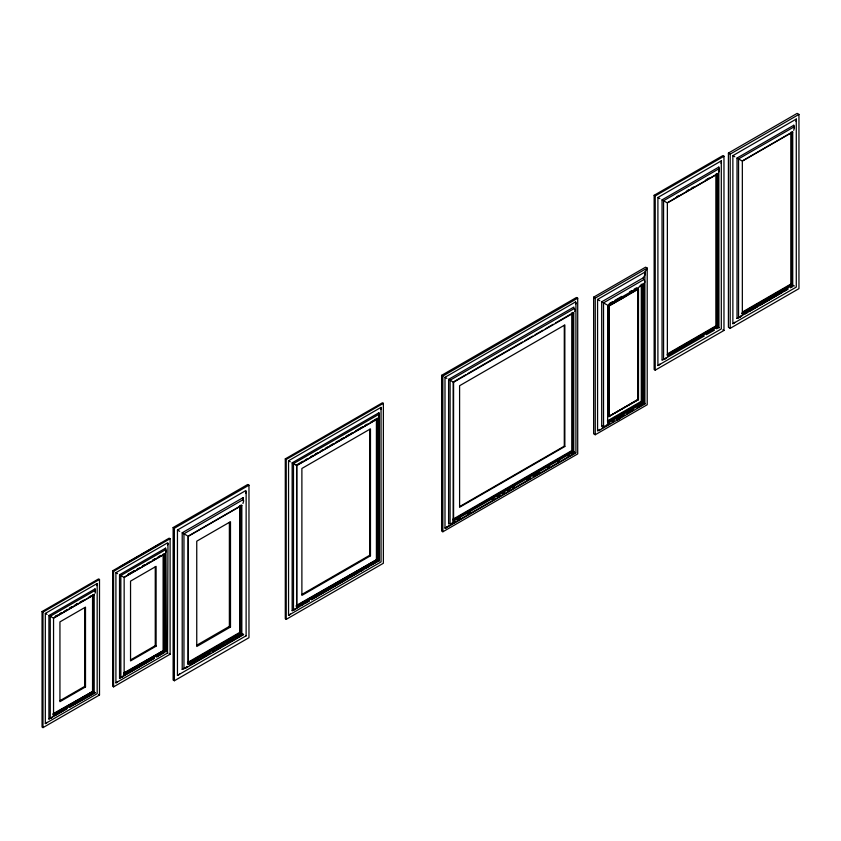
<?xml version="1.0" encoding="UTF-8"?>
<svg xmlns="http://www.w3.org/2000/svg" width="841" height="841" viewBox="0 0 841 841"><rect width="100%" height="100%" fill="white"/><g stroke="black" fill="none" stroke-linecap="round" stroke-linejoin="round"><path stroke-width="1.26" d="M593.641 297.157L593.641 433.819L595.249 434.744L647.213 404.742L647.213 268.09L645.594 267.165L593.641 297.157L595.249 298.092L647.213 268.09L644.889 272.116L644.889 403.407M595.249 434.744L595.249 298.092M644.479 403.175L645.436 403.722L599.034 430.518L597.573 430.718L597.573 299.428L644.889 272.116L645.404 273.914A1.703 1.388 -60 0 1 645.173 274.513L643.26 277.824L601.704 301.814L601.704 426.461A2.407 1.966 -60 0 1 603.512 426.114M624.895 296.884L608.747 305.882L608.747 416.547L638.477 399.706L638.477 289.041L609.031 306.05L609.031 416.715M117.614 681.578A2.733 2.229 -60 0 1 117.099 682.261L115.911 682.839L115.911 572.679L167.769 542.739L167.864 544.053A2.733 2.229 -60 0 1 167.538 544.842M179.69 673.778A3.669 2.996 -60 0 1 179.196 674.471L177.451 675.439L177.451 530.03L245.898 490.513L245.94 492.511A3.669 2.996 -60 0 1 245.583 493.278M242.954 503.465L243.669 500.889L242.923 498.408A3.122 2.544 -60 0 1 243.07 497.651L182.213 532.784L182.213 669.415L184.463 668.111M718.74 172.153L719.37 169.903L718.708 168.053A2.544 2.081 -60 0 1 718.845 167.086M793.715 130.323L794.335 128.084L793.673 126.224A2.544 2.081 -60 0 1 793.809 125.256L737.021 158.045L737.021 318.455L741.562 315.838M187.186 666.408L185.314 668.322L182.791 668.91A3.122 2.544 -60 0 0 182.213 669.415M666.387 357.667L664.758 359.328L662.824 359.685A2.544 2.081 -60 0 0 662.056 360.284L662.046 199.874L718.834 167.086L718.939 327.548L716.564 328.81M741.363 315.838L739.733 317.499L737.788 317.856A2.544 2.081 -60 0 0 737.021 318.455M606.782 424.936L605.362 426.124L603.523 426.082L603.523 302.865L643.849 279.59L644.458 280.284L644.805 282.092L643.628 284.458L643.628 402.681L607.633 423.454L607.633 305.241L643.628 284.458L642.566 283.848M599.034 430.518L599.381 430.266A1.703 1.388 -60 0 0 599.791 429.762M654.14 195.301L722.892 155.606L723.975 156.237L723.975 330.46L655.223 370.156L654.14 369.535L654.14 195.301L655.223 195.932L723.975 156.237M728.411 153.073L797.163 113.377L798.95 114.408L798.95 288.642L730.198 328.326L728.411 327.296L728.411 153.073L730.198 154.103L798.95 114.408M659.849 364.09A3.143 2.565 -60 0 1 659.26 364.868L657.904 365.53L657.904 197.477L721.305 160.862L721.41 162.387A3.143 2.565 -60 0 1 721.031 163.28M734.824 322.261A3.143 2.565 -60 0 1 734.235 323.039L732.868 323.701L732.868 155.648L796.28 119.044L796.385 120.557A3.143 2.565 -60 0 1 796.007 121.451M718.939 168.778L663.57 200.747L663.57 359.517L704.243 336.032M793.904 126.959L738.545 158.917L738.545 317.688M676.732 196.71L678.971 195.417M686.813 190.896L689.063 189.572M691.291 188.31L693.531 187.017M705.851 179.9L709.205 177.966M667.186 202.828L716.521 174.35L716.521 326.161L667.186 354.65M742.151 161.009L791.497 132.521L791.497 284.332L742.151 312.82M792.727 132.026L742.34 161.115L742.34 314.135L792.727 285.046L792.727 132.026L792.012 131.617L792.012 284.636L741.625 313.725M285.288 458.881L382.434 402.797L383.37 403.344L383.37 563.26L286.224 619.344L285.288 618.797L285.288 458.881L286.224 459.428L383.37 403.344M173.13 527.538L247.727 484.479L248.968 485.194L248.968 637.688L174.381 680.747L173.13 680.033L173.13 527.538L174.381 528.264L248.968 485.194M290.25 614.067A2.733 2.229 -60 0 1 289.735 614.739L288.547 615.318L288.547 460.773L381.047 407.37L381.141 408.684A2.733 2.229 -60 0 1 380.815 409.472M441.62 375.338L576.463 297.483L577.704 298.198L577.704 453.919L442.86 531.775L441.62 531.049L441.62 375.338L442.86 376.053L577.704 298.198M298.923 606.855L292.163 610.755L292.163 462.855L378.902 412.773L378.902 560.674L371.018 565.236M446.855 527.086A1.85 1.514 -60 0 1 444.994 528.064L444.994 377.294L575.57 301.908M42.05 611.554L98.555 578.934L99.501 579.47L99.501 694.992L42.996 727.623L42.05 727.076L42.05 611.554L42.996 612.101L99.501 579.47M112.652 570.797L169.157 538.166L170.103 538.713L170.103 654.235L113.588 686.866L112.652 686.319L112.652 570.797L113.588 571.344L170.103 538.713M119.895 566.981L139.196 555.838M141.467 554.524L160.778 543.381M302.928 461.236L296.169 465.168L296.789 465.525L377.966 418.66L377.966 560.138L296.789 607.002L296.789 465.525M305.188 459.964L307.449 458.629M310.823 456.705L313.104 455.37M315.333 454.108L317.625 452.752M320.968 450.85L323.28 449.493M325.478 448.242L327.801 446.876M329.987 445.646L333.372 443.691M335.633 442.387L339.102 440.358M340.142 439.78L343.622 437.74M345.882 436.437L349.278 434.482M350.287 433.924L352.537 432.621M355.922 430.666L362.692 426.765M364.941 425.462L367.202 424.158M370.576 422.203L377.346 418.303L377.966 418.66M452.805 522.366A2.439 1.997 -60 0 1 450.103 523.575A1.913 1.556 -60 0 0 448.6 524.038L448.6 379.375L573.888 307.049A1.913 1.556 -60 0 0 574.245 308.563A2.439 1.997 -60 0 1 574.54 311.517M47.012 722.345A2.733 2.229 -60 0 1 46.507 723.018L45.319 723.596L45.319 613.436L97.178 583.496L97.272 584.821A2.733 2.229 -60 0 1 96.936 585.599M243.175 499.596L183.958 533.793L183.958 668.542L187.312 666.598M574.235 308.563L450.093 380.237L450.093 523.586M465.693 374.813L453.194 382.024L453.194 519.801L572.511 450.913L572.511 313.136L555.47 322.976M467.964 373.499L522.513 342.003M524.784 340.689L532.742 336.095M535.013 334.792L542.971 330.198M545.241 328.884L553.199 324.29M66.923 708.648L48.925 719.034L48.925 615.528L95.033 588.91L95.033 591.528M125.151 675.029L119.527 678.277L119.527 574.76L165.624 548.143L166.087 651.922M448.6 379.375L453.583 382.256L573.751 312.884L573.751 451.628L453.583 521L452.773 520.537L572.931 451.154L573.751 451.628M241.83 505.42L188.31 536.306L188.31 664.453L241.83 633.567L241.83 505.42L241.01 504.947L241.01 633.094L187.501 663.991M94.949 593.315A3.637 2.965 -60 0 0 95.327 592.463L95.117 590.382L50.25 616.285L50.25 718.372L52.153 717.51A3.637 2.965 -60 0 0 52.699 716.753M61.971 612.595L59.7 613.898L61.94 612.637M69.898 608.022L72.158 606.708M75.553 604.753L77.814 603.439M80.084 602.135L83.48 600.18M145.02 564.647L142.76 565.951L144.925 564.721M152.946 560.074L155.207 558.76M158.602 556.805L160.873 555.491M64.189 611.333L67.574 609.389M69.824 608.085L72.074 606.782M74.323 605.488L77.708 603.533M88.967 597.036L91.217 595.733M137.041 569.273L139.291 567.98M147.175 563.428L149.435 562.124M152.81 560.18L155.059 558.876M157.309 557.572L159.569 556.269M53.393 618.103L93.015 595.218L93.015 691.249L53.393 714.135M123.984 577.336L163.617 554.461L163.617 650.492L123.984 673.368M94.087 594.787L53.551 618.198L53.551 715.281L94.087 691.87L94.087 594.787L93.467 594.429L93.467 691.512L52.93 714.924M164.689 554.03L124.153 577.431L124.153 674.514L164.689 651.113L164.689 554.03L164.069 553.672L164.069 650.755L123.532 674.156M609.294 303.59L612.69 301.625M614.95 300.321L621.741 296.4M629.667 291.827L631.927 290.523M634.188 289.209L636.458 287.906M639.854 285.951L642.114 284.636L642.114 401.798L608.169 421.404M625.746 296.064L638.203 288.873L638.203 399.549L608.747 416.547L637.92 399.38L638.477 399.706M59.942 700.7L84.657 686.424L85.498 686.918L85.498 607.128L59.942 621.888L59.942 701.678L85.498 686.918M130.544 659.943L155.259 645.667L156.1 646.161L156.1 566.371L130.544 581.12L130.544 660.91L156.1 646.161M667.754 353.683L715.975 325.845L716.521 326.161M667.775 354.902L717.047 326.466L717.762 326.876L717.762 173.856L667.365 202.944L667.365 355.964L717.762 326.876M742.719 311.853L790.939 284.016L791.497 284.332M706.345 334.707L714.419 330.166M743.833 314.523L747.239 312.558M749.51 311.244L757.468 306.65M759.738 305.346L782.456 292.226M784.727 290.912L786.997 289.609M790.403 287.633L792.674 286.329M739.67 317.036L743.055 315.081M745.315 313.777L788.259 288.989M790.519 287.685L792.779 286.382M52.909 713.851L93.015 691.249M123.511 673.094L163.617 650.492M657.904 365.53L721.305 328.926L721.305 160.862M732.868 323.701L796.28 287.096L796.28 119.044M69.162 707.344L95.485 692.679M127.39 673.736L154.387 658.146M156.636 656.853L164.5 652.311M52.489 717.079L50.25 718.372A1.293 1.051 -60 0 0 49.819 718.424A2.071 1.693 -60 0 0 48.936 719.044M54.739 715.775L67.07 708.658M69.319 707.355L95.117 692.469M121.966 676.963L154.492 658.177M156.741 656.884L164.594 652.353M45.319 723.596L97.178 693.657L97.178 583.496M115.911 682.839L167.769 652.9M196.752 645.215L229.372 626.377L230.487 627.018L230.487 521.704L196.752 541.183L196.752 646.498L230.487 627.018M301.887 594.44L369.63 555.323L370.471 555.806L370.471 428.868L301.887 468.469L301.887 595.407L370.471 555.806M187.469 662.582L239.78 632.379L240.41 632.747L240.41 505.988L188.1 536.18L188.1 662.95L240.41 632.747M607.349 420.931L641.294 401.325L642.114 401.798M459.596 506.608L564.29 446.172L564.847 446.497L564.847 324.952L459.596 385.725L459.596 507.26L564.847 446.497M607.707 422.193L642.566 402.061L643.628 402.681M192.347 663.56L194.607 662.256M196.857 660.963L199.117 659.659M202.492 657.704L204.752 656.4M207.002 655.107L209.262 653.804M212.636 651.849L214.897 650.545M217.146 649.241L225.031 644.69M227.291 643.386L234.05 639.486M237.435 637.531L243.07 634.282M189.54 665.315L196.247 661.447M198.487 660.153L206.308 655.633M208.536 654.34L210.776 653.058M213.004 651.764L220.826 647.244M223.065 645.962L243.175 634.345M185.314 668.322L243.669 634.629L242.954 634.219M597.573 430.718L599.822 429.415M602.082 428.122L604.332 426.818M606.582 425.514L609.967 423.57M612.216 422.266L614.466 420.963M616.726 419.659L624.611 415.107M626.86 413.814L633.62 409.903M637.005 407.959L643.764 404.058M296.148 605.583L376.894 559.517L376.894 419.091L296.621 465.43L296.621 605.856L376.894 559.517M617.357 420.122L619.617 418.818M296.169 606.645L377.346 559.78L377.966 560.138M177.451 675.439L245.898 635.912M301.173 605.552L303.422 604.258M305.682 602.955L309.057 601M311.307 599.707L348.489 578.24M350.739 576.937L358.623 572.385M360.884 571.081L363.133 569.788M365.383 568.484L368.768 566.529M309.236 601L293.477 610.093A1.293 1.051 -60 0 0 293.057 610.145A2.071 1.693 -60 0 0 292.163 610.766M311.485 599.696L378.986 560.726L378.986 414.256A1.293 1.051 -60 0 1 378.818 413.856A2.071 1.693 -60 0 1 378.913 412.773M452.563 519.444L571.88 450.555L572.511 450.913M288.547 615.318L381.047 561.914L381.047 407.37M452.353 522.282L454.613 520.978M456.873 519.675L460.258 517.72M467.028 513.809L470.413 511.854M491.859 499.48L494.109 498.177M497.494 496.222L499.754 494.918M502.014 493.614L504.264 492.311M507.659 490.356L509.909 489.052M512.169 487.748L514.429 486.445M526.844 479.275L530.229 477.32M532.479 476.017L539.249 472.116M547.155 467.554L549.415 466.25M557.31 461.688L559.57 460.384M567.465 455.822L569.725 454.518M571.985 453.215L574.235 451.911M444.994 528.064L531.291 478.245M533.562 476.931L575.57 452.679M446.024 527.896L575.927 452.889L575.927 302.886M119.527 678.288A2.071 1.693 -60 0 1 120.421 677.646A1.293 1.051 -60 0 1 120.841 677.604L122.744 676.753A3.637 2.965 -60 0 0 123.291 675.996M732.868 155.648L734.824 156.773M737.021 158.045L741.363 160.547M657.904 197.477L659.849 198.602M662.046 199.874L666.387 202.376M792.012 284.636L792.727 285.046M793.694 285.604L794.335 285.972M718.719 327.422L719.37 327.801M722.892 329.84L723.975 330.46M597.573 299.428L599.791 300.71M601.704 301.814L606.782 304.747M573.751 312.884L572.931 312.41L572.931 451.154M444.994 377.294L446.844 378.366M288.547 460.773L290.25 461.751M292.163 462.855L295.927 465.031M378.797 560.621L379.365 560.947M177.451 530.03L179.69 531.333M182.213 532.784L187.186 535.654M241.01 633.094L241.83 633.567M245.583 635.733L246.119 636.048L246.14 491.501M115.911 572.679L117.614 573.667M119.527 574.76L123.291 576.947M93.015 595.218L92.542 594.944L92.542 690.976M164.069 650.755L164.689 651.113M167.538 652.763L167.958 543.486M169.157 653.688L170.103 654.235M45.319 613.436L47.012 614.424M48.925 615.528L52.699 617.704M93.467 691.512L94.087 691.87M98.555 694.456L99.501 694.992M793.809 125.256L793.809 127.864M790.939 132.205L790.939 284.016M730.198 154.103L730.198 328.326M717.047 173.435L717.047 326.466M715.975 174.034L715.975 325.845M655.223 195.932L655.223 370.156M642.566 285.162L642.566 402.061M641.294 284.163L641.294 401.325M637.92 289.367L637.92 399.38M571.88 312.768L571.88 450.555M564.29 325.278L564.29 446.172M453.583 382.256L453.583 521M442.86 376.053L442.86 531.775M377.346 418.303L377.346 559.78M376.411 418.818L376.411 559.233M369.63 429.352L369.63 555.323M286.224 459.428L286.224 619.344M243.07 497.651L243.07 500.279M239.78 505.62L239.78 632.379M229.372 522.345L229.372 626.377M174.381 528.264L174.381 680.747M165.709 651.701L165.709 549.625A1.293 1.051 -60 0 1 165.54 549.236A2.071 1.693 -60 0 1 165.635 548.153M163.133 554.187L163.133 650.219M155.259 566.855L155.259 645.667M120.841 677.604L120.841 575.528L165.709 549.625L165.919 551.696A3.637 2.965 -60 0 1 165.54 552.548M113.588 571.344L113.588 686.866M84.657 607.612L84.657 686.424M42.996 612.101L42.996 727.623M643.87 279.559A2.407 1.966 -60 0 1 643.228 277.824M94.938 589.993A2.071 1.693 -60 0 1 95.044 588.91M95.117 590.382A1.293 1.051 -60 0 1 94.949 589.993M378.818 417.178A3.637 2.965 -60 0 0 379.196 416.327L378.986 414.256L293.477 463.622L293.477 610.093L295.38 609.241A3.637 2.965 -60 0 0 295.927 608.485M575.57 301.908A1.85 1.514 -60 0 1 575.643 304M57.44 615.213L55.17 616.516L57.44 615.234M134.833 570.524L128.032 574.445L134.791 570.576"/></g></svg>
